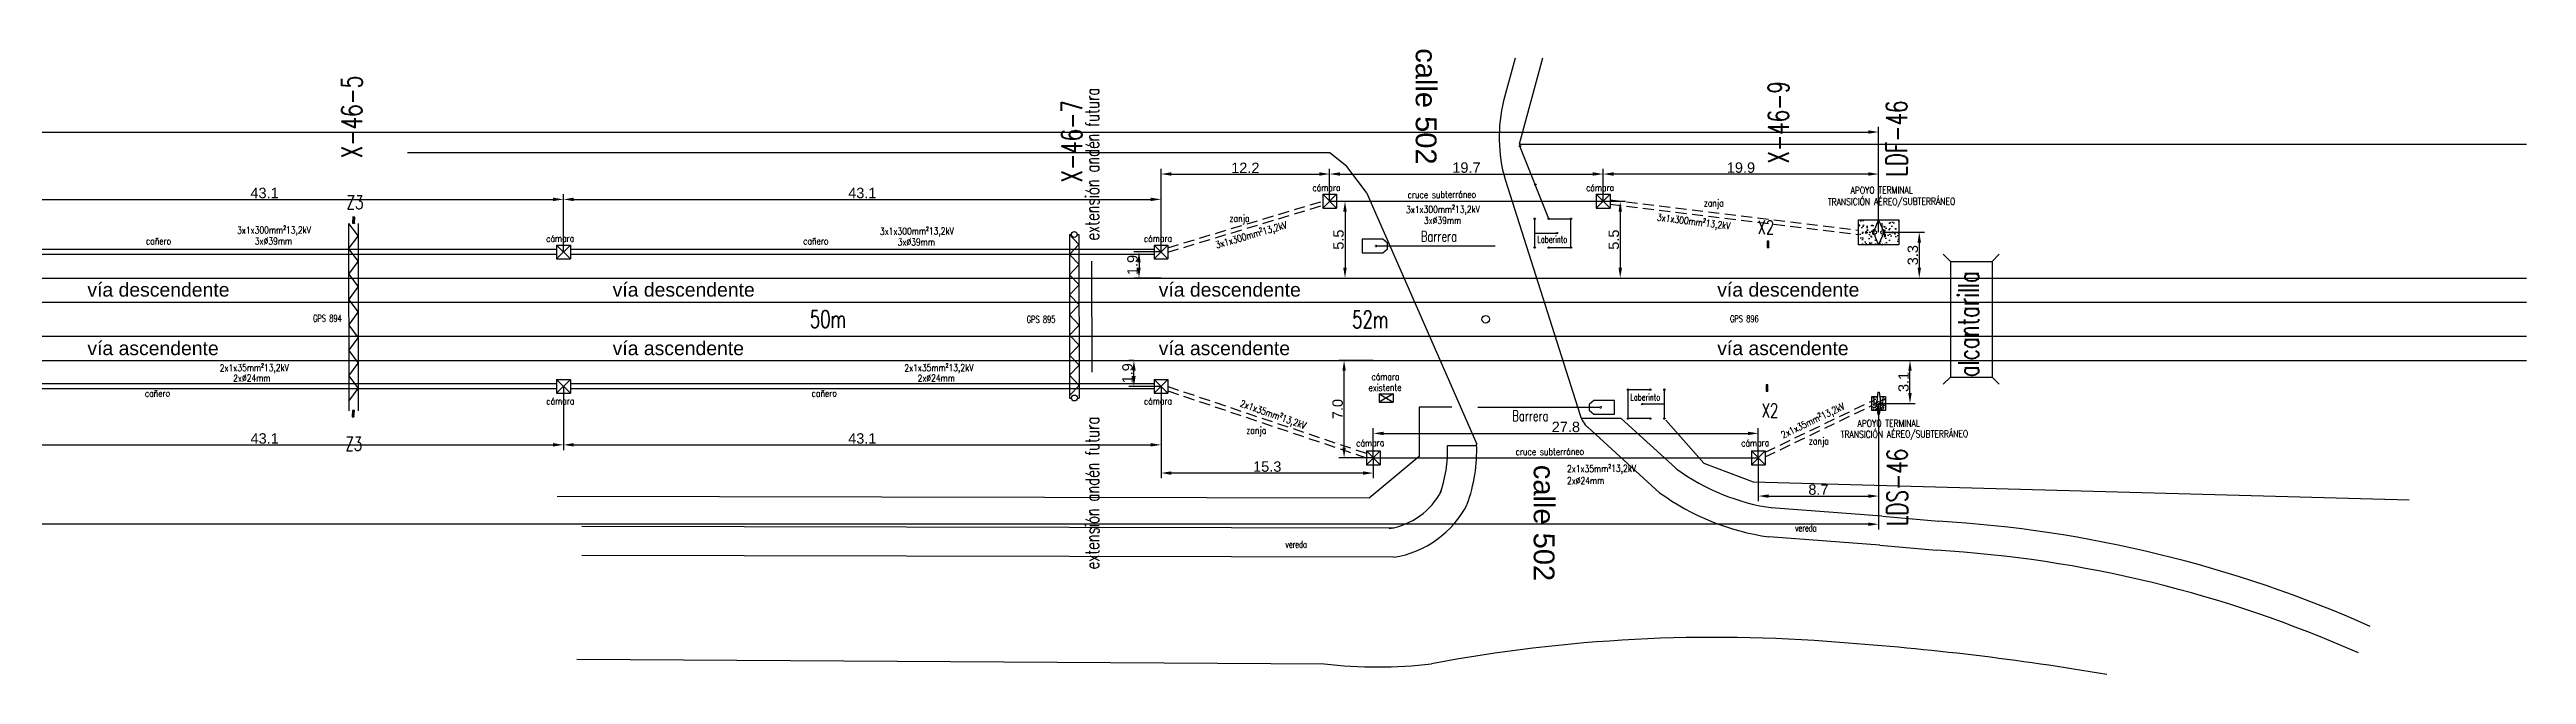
# Model space of a CAD drawing. Header units: millimetres. Extents: x 1844 to 2268, y 1322 to 1520.
# Drawn here: x 2088.9 to 2267.6, y 1322.1 to 1367.2 of the extents above; entities that cross this region are included whole.
import ezdxf

# ---------------------------------------------------------------- set-up
doc = ezdxf.new("R2010")
doc.units = ezdxf.units.MM
doc.linetypes.add('HIDDEN2', pattern=[4.7625, 3.175, -1.5875])
for name, color, linetype in [('LINEA_02', 8, 'Continuous'), ('M0_EQUIPOS', 7, 'Continuous'), ('M_TEXT', 3, 'Continuous'), ('soportes especiales', 3, 'Continuous'), ('Textos catenaria', 7, 'Continuous')]:
    doc.layers.add(name, color=color, linetype=linetype)
doc.styles.add('ARIAL', font='arial.ttf', dxfattribs={"width": 0.8})
doc.styles.add('SANS', font='sanss___.ttf')
doc.styles.add('SIMPLEX', font='simplex.shx', dxfattribs={"width": 0.75})
doc.dimstyles.new('COTA-100', dxfattribs={"dimscale": 1.5, "dimtxt": 0.5, "dimasz": 0.5, "dimexe": 0.25, "dimexo": 0, "dimgap": 0.05, "dimtad": 1, "dimdec": 1, "dimzin": 0, "dimdsep": 46, "dimtxsty": 'SANS', "dimcen": 0.1, "dimclrd": 256, "dimclre": 256, "dimclrt": 256, "dimazin": 0, "dimtm": 1e-09, "dimtfac": 0.714286, "dimtdec": 1, "dimtmove": 2, "dimatfit": 2, "dimfxl": 0, "dimtolj": 1, "dimtzin": 0, "dimarcsym": 0})
pattern_1 = [(50, (-2624.04677, -773.78864), (0.45546167, -0.039847714), [0.047625, -0.523875]), (355, (-2624.04677, -773.78864), (-0.088107065, 0.47764161), [0.0381, -0.4191]), (100.451, (-2624.0088, -773.79196), (0.367356254, 0.43779172), [0.040475, -0.445225]), (46.1842, (-2624.04677, -773.66164), (0.6776976, -0.10510582), [0.0714375, -0.7858125]), (96.6356, (-2623.9903, -773.6704), (0.59351059, 0.61856389), [0.0607125, -0.6678375]), (351.184, (-2624.0468, -773.66164), (0.59351151, 0.6185628), [0.05715, -0.62865]), (21, (-2623.98327, -773.6934), (0.3790372, -0.255663796), [0.047625, -0.523875]), (326, (-2623.98327, -773.6934), (0.15450507, 0.460469915), [0.0381, -0.4191]), (71.4514, (-2623.9517, -773.7147), (0.53354123, 0.204807144), [0.040475, -0.445225]), (37.5, (-2624.04677, -773.78864), (0.007721508, 0.211387597), [0, -0.41402, 0, -0.42545, 0, -0.4206875]), (7.5, (-2624.04677, -773.78864), (0.167049156, 0.250451437), [0, -0.24257, 0, -0.404495, 0, -0.1603375]), (327.5, (-2624.18837, -773.78864), (0.338976488, -0.01432186), [0, -0.15875, 0, -0.4953, 0, -0.657225]), (317.5, (-2624.25187, -773.78864), (0.370322953, 0.063566228), [0, -0.206375, 0, -0.32893, 0, -0.466725])]

# ---------------------------------------------------------------- blocks, each defined once
blk = doc.blocks.new('estructura tipo A con base')
h = blk.add_hatch()
h.set_pattern_fill('AR-CONC', color=8, scale=0.005, style=0)
h.set_pattern_definition([(50, (-2627.5983, -783.80706), (0.91092334, -0.07969543), [0.09525, -1.04775]), (355, (-2627.5983, -783.8071), (-0.17621413, 0.9552832), [0.0762, -0.8382]), (100.451, (-2627.5224, -783.8137), (0.7347125, 0.87558344), [0.08095, -0.89045]), (46.1842, (-2627.5983, -783.5531), (1.3553952, -0.21021164), [0.142875, -1.571625]), (96.6356, (-2627.4854, -783.5706), (1.1870212, 1.2371278), [0.121425, -1.335675]), (351.184, (-2627.5983, -783.553), (1.187023, 1.2371256), [0.1143, -1.2573]), (21, (-2627.4713, -783.61656), (0.7580744, -0.5113276), [0.09525, -1.04775]), (326, (-2627.4713, -783.6166), (0.30901014, 0.92093983), [0.0762, -0.8382]), (71.4514, (-2627.4081, -783.6592), (1.06708245, 0.4096143), [0.08095, -0.89045]), (37.5, (-2627.5983, -783.80706), (0.015443016, 0.422775194), [0, -0.82804, 0, -0.8509, 0, -0.841375]), (7.5, (-2627.5983, -783.80706), (0.33409831, 0.500902874), [0, -0.48514, 0, -0.80899, 0, -0.320675]), (327.5, (-2627.88152, -783.80706), (0.677952976, -0.02864372), [0, -0.3175, 0, -0.9906, 0, -1.31445]), (317.5, (-2628.0085, -783.80706), (0.74064591, 0.12713246), [0, -0.41275, 0, -0.65786, 0, -0.93345])])
h.paths.add_polyline_path([(-1.45, -0.9), (1.45, -0.9), (1.45, 0.9), (-1.45, 0.9)])
h.paths.add_polyline_path([(-0.28, 0.18), (-0.28, 0.25), (-0.05, 0.8), (0.05, 0.8), (0.28, 0.28), (0.28, 0.18, -1), (0.28, -0.18), (0.28, -0.28), (0.05, -0.8), (-0.05, -0.8), (-0.28, -0.28), (-0.28, -0.18, -1)], flags=16)
h.paths.add_polyline_path([(-0.15, 0, -1), (-0.41, 0, -1)], flags=0)
h.paths.add_polyline_path([(0, 0, -1), (0, 0, -1)], flags=0)
h.paths.add_polyline_path([(0.41, 0, -1), (0.15, 0, -1)], flags=0)
blk.add_lwpolyline([(1.45, -0.9), (-1.45, -0.9), (-1.45, 0.9), (1.45, 0.9)], close=True)
at = {"color": 6}
blk.add_lwpolyline([(-0.28, -0.28), (-0.05, -0.8), (0.05, -0.8), (0.28, -0.28), (0.28, -0.18, 1), (0.28, 0.18), (0.28, 0.28), (0.05, 0.8), (-0.05, 0.8), (-0.28, 0.25), (-0.28, 0.18, 1), (-0.28, -0.18)], format="xyb", close=True, dxfattribs=at)
for centre, radius in [((-0.28, 0), 0.13), ((0, 0), 0.0021), ((0.28, 0), 0.13)]:
    blk.add_circle(centre, radius, dxfattribs=at)
blk = doc.blocks.new('estructura terminal o retención para LDS')
h = blk.add_hatch()
h.set_pattern_fill('AR-CONC', color=8, scale=0.0025, style=0)
h.set_pattern_definition(pattern_1)
h.paths.add_polyline_path([(-0.5, -0.5), (-0.09, -0.5), (-0.14, -0.11, -0.352658), (-0.14, 0.11), (-0.09, 0.5), (-0.5, 0.5)])
h = blk.add_hatch()
h.set_pattern_fill('AR-CONC', color=8, scale=0.0025, style=0)
h.set_pattern_definition(pattern_1)
h.paths.add_polyline_path([(0.14, -0.11), (0.09, -0.5), (0.5, -0.5), (0.5, 0.5), (0.09, 0.5), (0.14, 0.11, -0.352658)])
at = {"color": 6}
for p, q in [((-0.05, 0.8), (-0.14, 0.11)), ((-0.05, 0.8), (0.05, 0.8)), ((0.05, 0.8), (0.14, 0.11)), ((-0.14, -0.11), (-0.05, -0.8)), ((-0.05, -0.8), (0.05, -0.8)), ((0.14, -0.11), (0.05, -0.8))]:
    blk.add_line(p, q, dxfattribs=at)
for points in [[(-0.09, -0.5), (-0.5, -0.5), (-0.5, 0.5), (-0.09, 0.5)], [(0.09, 0.5), (0.5, 0.5), (0.5, -0.5), (0.09, -0.5)]]:
    blk.add_lwpolyline(points)
blk.add_circle((0, 0), 0.13, dxfattribs=at)
for start, end in [(141.1488, 218.8512), (321.1488, 38.8512)]:
    blk.add_arc((0, 0), 0.18, start, end, dxfattribs=at)
blk = doc.blocks.new('cámara LDF-LDS')
at = {"color": 6}
for p, q in [((-0.5, 0.5), (0.5, 0.5)), ((-0.5, 0.5), (-0.5, -0.5)), ((-0.5, 0.5), (0.5, -0.5)), ((0.5, 0.5), (-0.5, -0.5)), ((0.5, 0.5), (0.5, -0.5)), ((-0.5, -0.5), (0.5, -0.5))]:
    blk.add_line(p, q, dxfattribs=at)
blk = doc.blocks.new('*D25')
at = {"lineweight": -2, "transparency": 16777216}
for p, q in [((2082.89, 1352.6), (2082.89, 1356.77)), ((2083.64, 1356.39), (2125.25, 1356.39)), ((2126, 1352.6), (2126, 1356.77))]:
    blk.add_line(p, q, dxfattribs=at)
at = {"transparency": 16777216}
for points in [[(2083.64, 1356.52), (2083.64, 1356.27), (2082.89, 1356.39)], [(2125.25, 1356.52), (2125.25, 1356.27), (2126, 1356.39)]]:
    blk.add_solid(points, dxfattribs=at)
at = {"layer": 'Defpoints', "color": 0, "transparency": 16777216}
for p in [(2126, 1356.39), (2082.89, 1352.6), (2126, 1352.6)]:
    blk.add_point(p, dxfattribs=at)
at = {"transparency": 16777216, "insert": (2104.44, 1356.85), "char_height": 0.75, "attachment_point": 5, "style": 'SANS'}
blk.add_mtext('\\A1;43.1', dxfattribs=at)
blk = doc.blocks.new('*D26')
at = {"lineweight": -2, "transparency": 16777216}
for p, q in [((2126, 1352.6), (2126, 1356.77)), ((2126.75, 1356.39), (2168.36, 1356.39)), ((2169.11, 1352.6), (2169.11, 1356.77))]:
    blk.add_line(p, q, dxfattribs=at)
at = {"transparency": 16777216}
for points in [[(2126.75, 1356.52), (2126.75, 1356.27), (2126, 1356.39)], [(2168.36, 1356.52), (2168.36, 1356.27), (2169.11, 1356.39)]]:
    blk.add_solid(points, dxfattribs=at)
at = {"layer": 'Defpoints', "color": 0, "transparency": 16777216}
for p in [(2169.11, 1356.39), (2126, 1352.6), (2169.11, 1352.6)]:
    blk.add_point(p, dxfattribs=at)
at = {"transparency": 16777216, "insert": (2147.56, 1356.85), "char_height": 0.75, "attachment_point": 5, "style": 'SANS'}
blk.add_mtext('\\A1;43.1', dxfattribs=at)
blk = doc.blocks.new('*D27')
at = {"lineweight": -2, "transparency": 16777216}
for p, q in [((2169.11, 1352.6), (2169.11, 1358.6)), ((2169.86, 1358.22), (2180.52, 1358.22)), ((2181.27, 1356.26), (2181.27, 1358.6))]:
    blk.add_line(p, q, dxfattribs=at)
at = {"transparency": 16777216}
for points in [[(2169.86, 1358.35), (2169.86, 1358.1), (2169.11, 1358.22)], [(2180.52, 1358.35), (2180.52, 1358.1), (2181.27, 1358.22)]]:
    blk.add_solid(points, dxfattribs=at)
at = {"layer": 'Defpoints', "color": 0, "transparency": 16777216}
for p in [(2181.27, 1358.22), (2181.27, 1356.26), (2169.11, 1352.6)]:
    blk.add_point(p, dxfattribs=at)
at = {"transparency": 16777216, "insert": (2175.19, 1358.67), "char_height": 0.75, "attachment_point": 5, "style": 'SANS'}
blk.add_mtext('\\A1;12.2', dxfattribs=at)
blk = doc.blocks.new('*D28')
at = {"lineweight": -2, "transparency": 16777216}
for p, q in [((2181.27, 1356.26), (2181.27, 1358.6)), ((2182.02, 1358.22), (2200.25, 1358.22)), ((2201, 1356.26), (2201, 1358.6))]:
    blk.add_line(p, q, dxfattribs=at)
at = {"transparency": 16777216}
for points in [[(2182.02, 1358.35), (2182.02, 1358.1), (2181.27, 1358.22)], [(2200.25, 1358.35), (2200.25, 1358.1), (2201, 1358.22)]]:
    blk.add_solid(points, dxfattribs=at)
at = {"layer": 'Defpoints', "color": 0, "transparency": 16777216}
for p in [(2201, 1358.22), (2181.27, 1356.26), (2201, 1356.26)]:
    blk.add_point(p, dxfattribs=at)
at = {"transparency": 16777216, "insert": (2191.14, 1358.68), "char_height": 0.75, "attachment_point": 5, "style": 'SANS'}
blk.add_mtext('\\A1;19.7', dxfattribs=at)
blk = doc.blocks.new('*D29')
at = {"lineweight": -2, "transparency": 16777216}
for p, q in [((2201, 1356.26), (2201, 1358.6)), ((2220.12, 1358.22), (2201.75, 1358.22)), ((2220.87, 1354.02), (2220.87, 1358.6))]:
    blk.add_line(p, q, dxfattribs=at)
at = {"transparency": 16777216}
for points in [[(2201.75, 1358.35), (2201.75, 1358.1), (2201, 1358.22)], [(2220.12, 1358.35), (2220.12, 1358.1), (2220.87, 1358.22)]]:
    blk.add_solid(points, dxfattribs=at)
at = {"layer": 'Defpoints', "color": 0, "transparency": 16777216}
for p in [(2201, 1358.22), (2201, 1356.26), (2220.87, 1354.02)]:
    blk.add_point(p, dxfattribs=at)
at = {"transparency": 16777216, "insert": (2210.94, 1358.68), "char_height": 0.75, "attachment_point": 5, "style": 'SANS'}
blk.add_mtext('\\A1;19.9', dxfattribs=at)
blk = doc.blocks.new('*D30')
at = {"lineweight": -2, "transparency": 16777216}
for p, q in [((2181.27, 1356.26), (2182.75, 1356.26)), ((2182.38, 1355.51), (2182.38, 1351.47)), ((2181.27, 1350.72), (2182.75, 1350.72))]:
    blk.add_line(p, q, dxfattribs=at)
at = {"transparency": 16777216}
for points in [[(2182.25, 1355.51), (2182.5, 1355.51), (2182.38, 1356.26)], [(2182.25, 1351.47), (2182.5, 1351.47), (2182.38, 1350.72)]]:
    blk.add_solid(points, dxfattribs=at)
at = {"layer": 'Defpoints', "color": 0, "transparency": 16777216}
for p in [(2181.27, 1356.26), (2181.27, 1350.72), (2182.38, 1350.72)]:
    blk.add_point(p, dxfattribs=at)
at = {"transparency": 16777216, "insert": (2181.91, 1353.49), "char_height": 0.75, "attachment_point": 5, "rotation": 90, "style": 'SANS'}
blk.add_mtext('\\A1;5.5', dxfattribs=at)
blk = doc.blocks.new('*D31')
at = {"lineweight": -2, "transparency": 16777216}
for p, q in [((2169.11, 1352.6), (2167.14, 1352.6)), ((2167.52, 1351.85), (2167.52, 1351.47)), ((2169.11, 1350.72), (2167.14, 1350.72))]:
    blk.add_line(p, q, dxfattribs=at)
at = {"transparency": 16777216}
for points in [[(2167.39, 1351.85), (2167.64, 1351.85), (2167.52, 1352.6)], [(2167.39, 1351.47), (2167.64, 1351.47), (2167.52, 1350.72)]]:
    blk.add_solid(points, dxfattribs=at)
at = {"layer": 'Defpoints', "color": 0, "transparency": 16777216}
for p in [(2169.11, 1352.6), (2167.52, 1350.72), (2169.11, 1350.72)]:
    blk.add_point(p, dxfattribs=at)
at = {"transparency": 16777216, "insert": (2167.05, 1351.66), "char_height": 0.75, "attachment_point": 5, "rotation": 90, "style": 'SANS'}
blk.add_mtext('\\A1;1.9', dxfattribs=at)
blk = doc.blocks.new('*D32')
at = {"lineweight": -2, "transparency": 16777216}
for p, q in [((2201, 1356.26), (2202.61, 1356.26)), ((2202.23, 1355.51), (2202.23, 1351.47)), ((2201, 1350.72), (2202.61, 1350.72))]:
    blk.add_line(p, q, dxfattribs=at)
at = {"transparency": 16777216}
for points in [[(2202.11, 1355.51), (2202.36, 1355.51), (2202.23, 1356.26)], [(2202.11, 1351.47), (2202.36, 1351.47), (2202.23, 1350.72)]]:
    blk.add_solid(points, dxfattribs=at)
at = {"layer": 'Defpoints', "color": 0, "transparency": 16777216}
for p in [(2201, 1356.26), (2201, 1350.72), (2202.23, 1350.72)]:
    blk.add_point(p, dxfattribs=at)
at = {"transparency": 16777216, "insert": (2201.77, 1353.49), "char_height": 0.75, "attachment_point": 5, "rotation": 90, "style": 'SANS'}
blk.add_mtext('\\A1;5.5', dxfattribs=at)
blk = doc.blocks.new('*D37')
at = {"lineweight": -2, "transparency": 16777216}
for p, q in [((1884.07, 1354.02), (1884.07, 1361.63)), ((2220.87, 1354.02), (2220.87, 1361.63)), ((1884.82, 1361.25), (2220.12, 1361.25))]:
    blk.add_line(p, q, dxfattribs=at)
at = {"transparency": 16777216}
for points in [[(1884.82, 1361.38), (1884.82, 1361.13), (1884.07, 1361.25)], [(2220.12, 1361.38), (2220.12, 1361.13), (2220.87, 1361.25)]]:
    blk.add_solid(points, dxfattribs=at)
at = {"layer": 'Defpoints', "color": 0, "transparency": 16777216}
for p in [(2220.87, 1361.25), (1884.07, 1354.02), (2220.87, 1354.02)]:
    blk.add_point(p, dxfattribs=at)
at = {"transparency": 16777216, "insert": (2052.47, 1361.72), "char_height": 0.75, "attachment_point": 5, "style": 'SANS'}
blk.add_mtext('\\A1;336.8', dxfattribs=at)
blk = doc.blocks.new('*D44')
at = {"lineweight": -2, "transparency": 16777216}
for p, q in [((2082.9, 1342.91), (2082.9, 1338.32)), ((2126, 1342.91), (2126, 1338.32)), ((2083.65, 1338.69), (2125.25, 1338.69))]:
    blk.add_line(p, q, dxfattribs=at)
at = {"transparency": 16777216}
for points in [[(2083.65, 1338.82), (2083.65, 1338.57), (2082.9, 1338.69)], [(2125.25, 1338.82), (2125.25, 1338.57), (2126, 1338.69)]]:
    blk.add_solid(points, dxfattribs=at)
at = {"layer": 'Defpoints', "color": 0, "transparency": 16777216}
for p in [(2082.9, 1342.91), (2126, 1342.91), (2126, 1338.69)]:
    blk.add_point(p, dxfattribs=at)
at = {"transparency": 16777216, "insert": (2104.45, 1339.15), "char_height": 0.75, "attachment_point": 5, "style": 'SANS'}
blk.add_mtext('\\A1;43.1', dxfattribs=at)
blk = doc.blocks.new('*D45')
at = {"lineweight": -2, "transparency": 16777216}
for p, q in [((2126, 1342.91), (2126, 1338.32)), ((2169.11, 1342.91), (2169.11, 1338.32)), ((2126.75, 1338.69), (2168.36, 1338.69))]:
    blk.add_line(p, q, dxfattribs=at)
at = {"transparency": 16777216}
for points in [[(2126.75, 1338.82), (2126.75, 1338.57), (2126, 1338.69)], [(2168.36, 1338.82), (2168.36, 1338.57), (2169.11, 1338.69)]]:
    blk.add_solid(points, dxfattribs=at)
at = {"layer": 'Defpoints', "color": 0, "transparency": 16777216}
for p in [(2126, 1342.91), (2169.11, 1342.91), (2169.11, 1338.69)]:
    blk.add_point(p, dxfattribs=at)
at = {"transparency": 16777216, "insert": (2147.56, 1339.15), "char_height": 0.75, "attachment_point": 5, "style": 'SANS'}
blk.add_mtext('\\A1;43.1', dxfattribs=at)
blk = doc.blocks.new('*D46')
at = {"lineweight": -2, "transparency": 16777216}
for p, q in [((2169.11, 1342.91), (2169.11, 1336.28)), ((2183.67, 1336.66), (2169.86, 1336.66)), ((2184.42, 1337.75), (2184.42, 1336.28))]:
    blk.add_line(p, q, dxfattribs=at)
at = {"transparency": 16777216}
for points in [[(2169.86, 1336.78), (2169.86, 1336.53), (2169.11, 1336.66)], [(2183.67, 1336.78), (2183.67, 1336.53), (2184.42, 1336.66)]]:
    blk.add_solid(points, dxfattribs=at)
at = {"layer": 'Defpoints', "color": 0, "transparency": 16777216}
for p in [(2169.11, 1342.91), (2169.11, 1336.66), (2184.42, 1337.75)]:
    blk.add_point(p, dxfattribs=at)
at = {"transparency": 16777216, "insert": (2176.77, 1337.12), "char_height": 0.75, "attachment_point": 5, "style": 'SANS'}
blk.add_mtext('\\A1;15.3', dxfattribs=at)
blk = doc.blocks.new('*D47')
at = {"lineweight": -2, "transparency": 16777216}
for p, q in [((2184.42, 1337.75), (2184.42, 1339.89)), ((2185.17, 1339.52), (2211.44, 1339.52)), ((2212.19, 1337.75), (2212.19, 1339.89))]:
    blk.add_line(p, q, dxfattribs=at)
at = {"transparency": 16777216}
for points in [[(2185.17, 1339.64), (2185.17, 1339.39), (2184.42, 1339.52)], [(2211.44, 1339.64), (2211.44, 1339.39), (2212.19, 1339.52)]]:
    blk.add_solid(points, dxfattribs=at)
at = {"layer": 'Defpoints', "color": 0, "transparency": 16777216}
for p in [(2212.19, 1339.52), (2184.42, 1337.75), (2212.19, 1337.75)]:
    blk.add_point(p, dxfattribs=at)
at = {"transparency": 16777216, "insert": (2198.31, 1339.98), "char_height": 0.75, "attachment_point": 5, "style": 'SANS'}
blk.add_mtext('\\A1;27.8', dxfattribs=at)
blk = doc.blocks.new('*D48')
at = {"lineweight": -2, "transparency": 16777216}
for p, q in [((2220.87, 1341.68), (2220.87, 1334.62)), ((2212.19, 1337.75), (2212.19, 1334.62)), ((2212.94, 1335), (2220.12, 1335))]:
    blk.add_line(p, q, dxfattribs=at)
at = {"transparency": 16777216}
for points in [[(2212.94, 1335.12), (2212.94, 1334.87), (2212.19, 1335)], [(2220.12, 1335.12), (2220.12, 1334.87), (2220.87, 1335)]]:
    blk.add_solid(points, dxfattribs=at)
at = {"layer": 'Defpoints', "color": 0, "transparency": 16777216}
for p in [(2220.87, 1341.68), (2212.19, 1337.75), (2220.87, 1335)]:
    blk.add_point(p, dxfattribs=at)
at = {"transparency": 16777216, "insert": (2216.53, 1335.46), "char_height": 0.75, "attachment_point": 5, "style": 'SANS'}
blk.add_mtext('\\A1;8.7', dxfattribs=at)
blk = doc.blocks.new('*D49')
at = {"lineweight": -2, "transparency": 16777216}
for p, q in [((1884.06, 1341.68), (1884.06, 1332.59)), ((2220.87, 1341.68), (2220.87, 1332.59)), ((2220.12, 1332.97), (1884.81, 1332.97))]:
    blk.add_line(p, q, dxfattribs=at)
at = {"transparency": 16777216}
for points in [[(1884.81, 1333.09), (1884.81, 1332.84), (1884.06, 1332.97)], [(2220.12, 1333.09), (2220.12, 1332.84), (2220.87, 1332.97)]]:
    blk.add_solid(points, dxfattribs=at)
at = {"layer": 'Defpoints', "color": 0, "transparency": 16777216}
for p in [(1884.06, 1341.68), (2220.87, 1341.68), (1884.06, 1332.97)]:
    blk.add_point(p, dxfattribs=at)
at = {"transparency": 16777216, "insert": (2066.07, 1333.61), "char_height": 0.75, "attachment_point": 5, "style": 'SANS'}
blk.add_mtext('\\A1;336.8', dxfattribs=at)
blk = doc.blocks.new('*D52')
at = {"lineweight": -2, "transparency": 16777216}
for p, q in [((2167.15, 1344.78), (2166.78, 1344.78)), ((2167.15, 1343.66), (2167.15, 1344.03)), ((2169.11, 1342.91), (2166.78, 1342.91))]:
    blk.add_line(p, q, dxfattribs=at)
at = {"transparency": 16777216}
for points in [[(2167.03, 1344.03), (2167.28, 1344.03), (2167.15, 1344.78)], [(2167.03, 1343.66), (2167.28, 1343.66), (2167.15, 1342.91)]]:
    blk.add_solid(points, dxfattribs=at)
at = {"layer": 'Defpoints', "color": 0, "transparency": 16777216}
for p in [(2167.15, 1344.78), (2167.15, 1344.78), (2169.11, 1342.91)]:
    blk.add_point(p, dxfattribs=at)
at = {"transparency": 16777216, "insert": (2166.69, 1343.85), "char_height": 0.75, "attachment_point": 5, "rotation": 90, "style": 'SANS'}
blk.add_mtext('\\A1;1.9', dxfattribs=at)
blk = doc.blocks.new('*D53')
at = {"lineweight": -2, "transparency": 16777216}
for p, q in [((2184.42, 1344.78), (2181.94, 1344.78)), ((2182.31, 1338.5), (2182.31, 1344.03)), ((2184.42, 1337.75), (2181.94, 1337.75))]:
    blk.add_line(p, q, dxfattribs=at)
at = {"transparency": 16777216}
for points in [[(2182.19, 1344.03), (2182.44, 1344.03), (2182.31, 1344.78)], [(2182.19, 1338.5), (2182.44, 1338.5), (2182.31, 1337.75)]]:
    blk.add_solid(points, dxfattribs=at)
at = {"layer": 'Defpoints', "color": 0, "transparency": 16777216}
for p in [(2182.31, 1344.78), (2184.42, 1344.78), (2184.42, 1337.75)]:
    blk.add_point(p, dxfattribs=at)
at = {"transparency": 16777216, "insert": (2181.85, 1341.27), "char_height": 0.75, "attachment_point": 5, "rotation": 90, "style": 'SANS'}
blk.add_mtext('\\A1;7.0', dxfattribs=at)
blk = doc.blocks.new('*D59')
at = {"lineweight": -2, "transparency": 16777216}
for p, q in [((2221.15, 1354.02), (2224.18, 1354.02)), ((2223.8, 1353.27), (2223.8, 1351.47)), ((2221.15, 1350.72), (2224.18, 1350.72))]:
    blk.add_line(p, q, dxfattribs=at)
at = {"transparency": 16777216}
for points in [[(2223.68, 1353.27), (2223.93, 1353.27), (2223.8, 1354.02)], [(2223.68, 1351.47), (2223.93, 1351.47), (2223.8, 1350.72)]]:
    blk.add_solid(points, dxfattribs=at)
at = {"layer": 'Defpoints', "color": 0, "transparency": 16777216}
for p in [(2221.15, 1354.02), (2221.15, 1350.72), (2223.8, 1350.72)]:
    blk.add_point(p, dxfattribs=at)
at = {"transparency": 16777216, "insert": (2223.34, 1352.37), "char_height": 0.75, "attachment_point": 5, "rotation": 90, "style": 'SANS'}
blk.add_mtext('\\A1;3.3', dxfattribs=at)
blk = doc.blocks.new('*D60')
at = {"lineweight": -2, "transparency": 16777216}
for p, q in [((2220.87, 1344.78), (2223.51, 1344.78)), ((2223.13, 1342.43), (2223.13, 1344.03)), ((2220.87, 1341.68), (2223.51, 1341.68))]:
    blk.add_line(p, q, dxfattribs=at)
at = {"transparency": 16777216}
for points in [[(2223.01, 1344.03), (2223.26, 1344.03), (2223.13, 1344.78)], [(2223.01, 1342.43), (2223.26, 1342.43), (2223.13, 1341.68)]]:
    blk.add_solid(points, dxfattribs=at)
at = {"layer": 'Defpoints', "color": 0, "transparency": 16777216}
for p in [(2220.87, 1344.78), (2223.13, 1344.78), (2220.87, 1341.68)]:
    blk.add_point(p, dxfattribs=at)
at = {"transparency": 16777216, "insert": (2222.67, 1343.23), "char_height": 0.75, "attachment_point": 5, "rotation": 90, "style": 'SANS'}
blk.add_mtext('\\A1;3.1', dxfattribs=at)

msp = doc.modelspace()

# ---------------------------------------------------------------- hatches: boundary and pattern name
for points in [[(2110.78, 1354.67), (2110.92, 1354.66), (2110.96, 1355.11), (2110.82, 1355.13)], [(2212.82, 1352.92), (2212.96, 1352.92), (2212.96, 1353.38), (2212.82, 1353.38)], [(2212.75, 1342.57), (2212.89, 1342.57), (2212.89, 1343.03), (2212.75, 1343.03)], [(2110.75, 1340.71), (2110.89, 1340.7), (2110.93, 1341.16), (2110.79, 1341.17)]]:
    msp.add_hatch(color=256).paths.add_polyline_path(points)

# ---------------------------------------------------------------- linework, layer by layer
at = {"ltscale": 10}
for p, q in [((2194.65, 1366.57), (2193.82, 1363.5)), ((2196.63, 1366.57), (2194.95, 1360.38)), ((2181.28, 1359.74), (2114.76, 1359.74)), ((2182.5, 1358.77), (2181.28, 1359.74)), ((2194.95, 1360.38), (2267.6, 1360.38)), ((2197.08, 1355), (2195, 1360.24)), ((2183.93, 1356.88), (2182.5, 1358.77)), ((2183.93, 1356.88), (2191.88, 1338.74)), ((2193.92, 1357.83), (2199.33, 1340.83)), ((2190.08, 1341.41), (2187.73, 1341.41)), ((2187.73, 1341.41), (2187.73, 1337.86)), ((2202.31, 1340.59), (2199.43, 1340.59)), ((2202.31, 1340.59), (2206.48, 1336.79)), ((2205.52, 1340.46), (2208.27, 1337.38)), ((2189.78, 1338.65), (2191.88, 1338.65)), ((2199.89, 1339.96), (2205.07, 1335.24)), ((2187.73, 1337.86), (2184.12, 1334.85)), ((2208.27, 1337.38), (2211.83, 1336.02)), ((2184.12, 1334.85), (2125.55, 1334.97)), ((2211.83, 1336.02), (2259.14, 1334.72)), ((2221.11, 1333.54), (2213.11, 1334.14)), ((2221.14, 1333.54), (2225.22, 1333.19)), ((2185.91, 1332.69), (2127.33, 1332.8)), ((2220.96, 1331.45), (2212.96, 1332.05)), ((2220.96, 1331.45), (2225.04, 1331.1)), ((2185.9, 1330.59), (2127.33, 1330.7)), ((2126.97, 1323.23), (2180.87, 1322.89))]:
    msp.add_line(p, q, dxfattribs=at)
at = {"color": 5, "linetype": 'HIDDEN2', "ltscale": 0.25}
for p, q in [((2169.61, 1352.91), (2180.77, 1356.27)), ((2201.5, 1356.35), (2219.42, 1354.18)), ((2169.61, 1352.59), (2180.77, 1355.96)), ((2201.5, 1356.05), (2219.42, 1353.87)), ((2169.61, 1342.9), (2183.92, 1338.08)), ((2169.61, 1342.58), (2183.92, 1337.76)), ((2212.69, 1338.16), (2220.37, 1341.85)), ((2212.69, 1337.82), (2220.37, 1341.52))]:
    msp.add_line(p, q, dxfattribs=at)
at = {"color": 3}
for p, q in [((2181.27, 1356.26), (2201, 1356.26)), ((2184.42, 1337.75), (2212.19, 1337.75))]:
    msp.add_line(p, q, dxfattribs=at)
for p, q in [((2110.5, 1354.66), (2110.51, 1341.15)), ((2110.5, 1354.66), (2111.19, 1353.74)), ((2110.82, 1355.13), (2110.78, 1354.67)), ((2110.78, 1354.67), (2110.92, 1354.66)), ((2110.96, 1355.11), (2110.82, 1355.13)), ((2110.82, 1355.13), (2110.92, 1354.66)), ((2110.82, 1355.13), (2110.92, 1354.66)), ((2110.92, 1354.66), (2110.96, 1355.11)), ((2111.19, 1354.66), (2111.2, 1341.15)), ((2196.06, 1352.92), (2196.06, 1355)), ((2197.08, 1355), (2198.68, 1355)), ((2198.68, 1352.92), (2198.68, 1355)), ((2110.5, 1352.83), (2111.19, 1353.74)), ((2110.5, 1352.83), (2111.2, 1351.91)), ((2196.06, 1353.96), (2197.66, 1353.96)), ((2197.08, 1352.92), (2198.68, 1352.92)), ((2212.82, 1353.38), (2212.82, 1352.92)), ((2212.96, 1353.38), (2212.82, 1353.38)), ((2212.82, 1353.38), (2212.96, 1352.92)), ((2212.82, 1353.38), (2212.96, 1352.92)), ((2212.82, 1352.92), (2212.96, 1352.92)), ((2212.96, 1352.92), (2212.96, 1353.38)), ((2110.51, 1350.99), (2111.2, 1351.91)), ((2110.51, 1350.99), (2111.2, 1350.08)), ((2226.05, 1351.92), (2225.53, 1352.44)), ((2226.05, 1351.92), (2226.05, 1343.58)), ((2226.05, 1351.92), (2229.05, 1351.92)), ((2229.05, 1351.92), (2229.57, 1352.44)), ((2229.05, 1351.92), (2229.05, 1343.58)), ((2110.51, 1349.16), (2111.2, 1350.08)), ((2110.51, 1349.16), (2111.2, 1348.25)), ((2110.51, 1347.33), (2111.2, 1348.25)), ((2110.51, 1347.33), (2111.2, 1346.41)), ((2110.51, 1345.5), (2111.2, 1346.41)), ((2110.51, 1345.5), (2111.2, 1344.58)), ((2110.51, 1343.66), (2111.2, 1344.58)), ((2110.51, 1343.66), (2111.2, 1342.75)), ((2110.51, 1341.83), (2111.2, 1342.75)), ((2184.85, 1342.38), (2185.85, 1342.38)), ((2184.85, 1342.38), (2184.85, 1341.78)), ((2184.85, 1342.38), (2185.85, 1341.78)), ((2185.85, 1342.38), (2184.85, 1341.78)), ((2185.85, 1342.38), (2185.85, 1341.78)), ((2204.4, 1342.67), (2202.8, 1342.67)), ((2202.8, 1340.59), (2202.8, 1342.67)), ((2205.42, 1340.59), (2205.42, 1342.67)), ((2212.75, 1343.03), (2212.75, 1342.57)), ((2212.89, 1343.03), (2212.75, 1343.03)), ((2212.75, 1343.03), (2212.89, 1342.57)), ((2212.75, 1343.03), (2212.89, 1342.57)), ((2212.75, 1342.57), (2212.89, 1342.57)), ((2212.89, 1342.57), (2212.89, 1343.03)), ((2226.05, 1343.58), (2225.53, 1343.07)), ((2226.05, 1343.58), (2229.05, 1343.58)), ((2229.05, 1343.58), (2229.57, 1343.07)), ((2110.79, 1341.17), (2110.75, 1340.71)), ((2110.75, 1340.71), (2110.89, 1340.7)), ((2110.93, 1341.16), (2110.79, 1341.17)), ((2110.79, 1341.17), (2110.89, 1340.7)), ((2110.79, 1341.17), (2110.89, 1340.7)), ((2110.89, 1340.7), (2110.93, 1341.16)), ((2184.85, 1341.78), (2185.85, 1341.78)), ((2204.4, 1340.59), (2202.8, 1340.59)), ((2205.42, 1341.63), (2203.82, 1341.63))]:
    msp.add_line(p, q)
at = {"color": 4}
for p, q in [((2162.5, 1353.86), (2162.51, 1342.07)), ((2162.5, 1353.86), (2163.19, 1353.14)), ((2162.5, 1353.86), (2162.64, 1353.86)), ((2162.5, 1352.41), (2163.19, 1353.14)), ((2163.06, 1353.86), (2163.19, 1353.86)), ((2163.19, 1353.86), (2163.2, 1342.07)), ((2162.5, 1352.41), (2163.2, 1351.69)), ((2162.51, 1350.96), (2163.2, 1351.69)), ((2162.51, 1350.96), (2163.2, 1350.24)), ((2162.51, 1349.51), (2163.2, 1350.24)), ((2162.51, 1349.51), (2163.2, 1348.78)), ((2162.51, 1348.06), (2163.2, 1348.78)), ((2162.51, 1348.06), (2163.2, 1347.33)), ((2162.51, 1346.61), (2163.2, 1347.33)), ((2162.51, 1346.61), (2163.2, 1345.88)), ((2162.51, 1345.16), (2163.2, 1345.88)), ((2162.51, 1345.16), (2163.2, 1344.43)), ((2162.51, 1343.71), (2163.2, 1344.43)), ((2162.51, 1343.71), (2163.2, 1342.98)), ((2162.51, 1342.25), (2163.2, 1342.98)), ((2162.51, 1342.07), (2162.65, 1342.07)), ((2163.07, 1342.07), (2163.2, 1342.07))]:
    msp.add_line(p, q, dxfattribs=at)
at = {"color": 8}
for p, q in [((1843.64, 1350.72), (2267.6, 1350.72)), ((1843.64, 1348.98), (2267.6, 1348.98)), ((1843.64, 1346.52), (2267.6, 1346.52)), ((1843.64, 1344.78), (2267.6, 1344.78))]:
    msp.add_line(p, q, dxfattribs=at)
for points in [[(2183.61, 1352.53), (2185.11, 1352.53), (2185.45, 1352.82), (2185.45, 1353.24), (2185.11, 1353.53), (2183.61, 1353.53)], [(2201.83, 1341.9), (2200.32, 1341.9), (2199.99, 1341.61), (2199.99, 1341.19), (2200.32, 1340.9), (2201.83, 1340.9)]]:
    msp.add_lwpolyline(points, close=True)
for centre in [(2195, 1360.24), (2195, 1360.24), (2196.11, 1357.46), (2196.11, 1357.46), (2196.06, 1355), (2196.06, 1355), (2197.08, 1355), (2198.68, 1355), (2198.68, 1355), (2196.06, 1352.92), (2197.08, 1352.92), (2197.08, 1352.92), (2197.66, 1353.96), (2198.68, 1352.92), (2202.8, 1342.67), (2202.8, 1342.67), (2204.4, 1342.67), (2205.42, 1342.67), (2205.42, 1342.67), (2202.8, 1340.59), (2203.82, 1341.63), (2204.4, 1340.59), (2204.4, 1340.59), (2205.42, 1340.59)]:
    msp.add_circle(centre, 0.05)
at = {"color": 4}
for centre in [(2162.85, 1353.86), (2162.86, 1342.07)]:
    msp.add_circle(centre, 0.21, dxfattribs=at)
at = {"ltscale": 10}
msp.add_circle((2192.53, 1347.75), 0.272, dxfattribs=at)
for centre, radius, start, end in [((2204.59, 1360.86), 11.09, 166.2521, 195.8499), ((2201.24, 1341.43), 2, 197.6613, 227.6387), ((2180.64, 1338.28), 9.14, 339.8392, 2.3378), ((2180.64, 1338.28), 11.24, 339.8392, 2.3378), ((2215.38, 1349.42), 15.43, 233.9748, 262.0456), ((2184.75, 1337.76), 5.17, 279.1246, 332.4711), ((2215.38, 1349.42), 17.53, 233.9748, 262.0456), ((2184.75, 1337.76), 7.27, 279.1246, 332.4711), ((2219.81, 1243.43), 89.92, 66.0379, 86.5811), ((2219.81, 1243.43), 87.82, 66.0379, 86.5811), ((2209.1, 1214.05), 110.76, 85.3544, 100.6545), ((2203.75, 1123.7), 201.25, 80.3936, 85.9202), ((2184.72, 1357.86), 35.18, 263.7188, 276.366)]:
    msp.add_arc(centre, radius, start, end, dxfattribs=at)
at = {"layer": 'LINEA_02', "color": 11}
for p, q in [((2125.5, 1352.77), (2083.39, 1352.77)), ((2168.61, 1352.77), (2126.5, 1352.77)), ((2125.5, 1352.42), (2083.39, 1352.42)), ((2168.61, 1352.42), (2126.5, 1352.42)), ((2125.5, 1343.08), (2083.4, 1343.08)), ((2125.5, 1342.73), (2083.4, 1342.73)), ((2168.61, 1343.08), (2126.5, 1343.08)), ((2168.61, 1342.73), (2126.5, 1342.73))]:
    msp.add_line(p, q, dxfattribs=at)
at = {"layer": 'M0_EQUIPOS', "color": 4}
for p, q in [((2193.22, 1353.03), (2184.62, 1353.03)), ((2191.97, 1341.4), (2200.82, 1341.4))]:
    msp.add_line(p, q, dxfattribs=at)
at = {"layer": 'M0_EQUIPOS', "color": 4, "const_width": 0.05}
for points in [[(2184.54, 1353.03, 1), (2184.69, 1353.03, 1)], [(2200.9, 1341.4, 1), (2200.75, 1341.4, 1)]]:
    msp.add_lwpolyline(points, format="xyb", close=True, dxfattribs=at)
at = {"layer": 'soportes especiales', "color": 1}
msp.add_line((2164.13, 1343.94), (2164.12, 1351.95), dxfattribs=at)

# ---------------------------------------------------------------- block references
for name, p in [('cámara LDF-LDS', (2181.27, 1356.26)), ('cámara LDF-LDS', (2201, 1356.26)), ('estructura tipo A con base', (2220.87, 1354.02)), ('cámara LDF-LDS', (2126, 1352.6)), ('cámara LDF-LDS', (2169.11, 1352.6)), ('cámara LDF-LDS', (2126, 1342.91)), ('cámara LDF-LDS', (2169.11, 1342.91)), ('estructura terminal o retención para LDS', (2220.87, 1341.68)), ('cámara LDF-LDS', (2184.42, 1337.75)), ('cámara LDF-LDS', (2212.19, 1337.75))]:
    msp.add_blockref(name, p)

# ---------------------------------------------------------------- texts
at = {"layer": 'M_TEXT', "color": 7, "style": 'ARIAL'}
for p in [(2187.48, 1367.29), (2195.99, 1337.25)]:
    msp.add_text('calle 502', height=1.5, rotation=270, dxfattribs=at).set_placement(p)
at = {"layer": 'M_TEXT', "color": 7, "style": 'SIMPLEX', "width": 0.7}
for s, height, p in [('Barrera', 0.75, (2187.85, 1353.35)), ('Laberinto', 0.5, (2196.25, 1353.27)), ('Laberinto', 0.5, (2202.96, 1341.88)), ('Barrera', 0.75, (2194.45, 1340.41)), ('vereda', 0.5, (2214.85, 1332.44)), ('vereda', 0.5, (2178.09, 1331.26))]:
    msp.add_text(s, height=height, dxfattribs=at).set_placement(p)
at = {"layer": 'M_TEXT', "color": 7, "style": 'ARIAL'}
for s, p in [('vía descendente', (2091.66, 1349.38)), ('vía descendente', (2129.55, 1349.38)), ('vía descendente', (2168.94, 1349.38)), ('vía descendente', (2209.23, 1349.38)), ('vía ascendente', (2091.66, 1345.16)), ('vía ascendente', (2129.55, 1345.16)), ('vía ascendente', (2168.94, 1345.16)), ('vía ascendente', (2209.23, 1345.16))]:
    msp.add_text(s, height=1, dxfattribs=at).set_placement(p)
at = {"layer": 'Textos catenaria', "style": 'SIMPLEX'}
for s, height, rotation, width, p in [('X-46-5', 1.5, 90, 0.7, (2111.48, 1359.37)), ('X-46-7', 1.5, 90, 0.7, (2163.42, 1357.61)), ('X-46-9', 1.5, 90, 0.7, (2214.4, 1358.98)), ('LDF-46', 1.5, 90, 0.7, (2222.92, 1358.03)), ('cámara', 0.5, 0.3193, 0.8, (2180.03, 1356.99)), ('cruce subterráneo', 0.5, 0.3193, 0.8, (2186.9, 1356.48)), ('cámara', 0.5, 0.3193, 0.8, (2199.77, 1356.99)), ('zanja', 0.5, 0.3193, 0.8, (2208.26, 1355.88)), ('TRANSICIÓN AÉREO/SUBTERRÁNEO', 0.5, 0.3193, 0.8, (2217.21, 1355.96)), ('APOYO TERMINAL', 0.5, 0.3193, 0.8, (2218.85, 1356.8)), ('3x1x300mm²13,2kV', 0.5, 0.3193, 0.8, (2102.46, 1353.92)), ('3x1x300mm²13,2kV', 0.5, 0.3193, 0.8, (2148.83, 1353.84)), ('3x1x300mm²13,2kV', 0.5, 16.2116, 0.8, (2173.12, 1352.85)), ('zanja', 0.5, 0.3193, 0.8, (2174.05, 1354.77)), ('3x1x300mm²13,2kV', 0.5, 0.3193, 0.8, (2186.78, 1355.41)), ('3xØ39mm', 0.5, 0.3193, 0.8, (2188.07, 1354.62)), ('3x1x300mm²13,2kV', 0.5, 352.9983, 0.8, (2204.86, 1354.87)), ('cañero', 0.5, 0.3193, 0.8, (2095.89, 1353.14)), ('3xØ39mm', 0.5, 0.3193, 0.8, (2103.74, 1353.13)), ('cámara', 0.5, 0.3193, 0.8, (2124.76, 1353.32)), ('cañero', 0.5, 0.3193, 0.8, (2143.3, 1353.14)), ('3xØ39mm', 0.5, 0.3193, 0.8, (2150.11, 1353.06)), ('cámara', 0.5, 0.3193, 0.8, (2167.88, 1353.32)), ('alcantarilla', 1.5, 90, 0.7, (2228.1, 1343.58)), ('2x1x35mm²13,2kV', 0.5, 0.3193, 0.8, (2101.21, 1343.99)), ('2xØ24mm', 0.5, 0.3193, 0.8, (2102.18, 1343.25)), ('2x1x35mm²13,2kV', 0.5, 0.3193, 0.8, (2150.59, 1343.99)), ('2xØ24mm', 0.5, 0.3193, 0.8, (2151.55, 1343.25)), ('cámara', 0.5, 0.3193, 0.8, (2184.29, 1343.35)), ('cañero', 0.5, 0.3193, 0.8, (2095.81, 1342.16)), ('cámara', 0.5, 0.3193, 0.8, (2124.77, 1341.59)), ('cañero', 0.5, 0.3193, 0.8, (2143.91, 1342.16)), ('cámara', 0.5, 0.3193, 0.8, (2167.88, 1341.59)), ('2x1x35mm²13,2kV', 0.5, 340.7317, 0.8, (2174.76, 1341.47)), ('existente', 0.5, 0.3193, 0.8, (2184.07, 1342.57)), ('2x1x35mm²13,2kV', 0.5, 25.7111, 0.8, (2213.99, 1339.15)), ('APOYO TERMINAL', 0.5, 0.3193, 0.8, (2219.35, 1339.98)), ('zanja', 0.5, 0.3193, 0.8, (2175.26, 1339.48)), ('cámara', 0.5, 0.3193, 0.8, (2183.19, 1338.58)), ('cruce subterráneo', 0.5, 0.3193, 0.8, (2194.69, 1337.94)), ('cámara', 0.5, 0.3193, 0.8, (2210.96, 1338.58)), ('zanja', 0.5, 0.3193, 0.8, (2215.84, 1338.71)), ('TRANSICIÓN AÉREO/SUBTERRÁNEO', 0.5, 0.3193, 0.8, (2218.14, 1339.19)), ('LDS-46', 1.5, 90, 0.7, (2222.96, 1332.83)), ('2x1x35mm²13,2kV', 0.5, 0.3193, 0.8, (2198.39, 1336.72)), ('2xØ24mm', 0.5, 0.3193, 0.8, (2198.39, 1335.86))]:
    msp.add_text(s, height=height, rotation=rotation, dxfattribs=dict(at, width=width)).set_placement(p)
at = {"layer": 'Textos catenaria', "color": 1, "style": 'SIMPLEX', "width": 0.7}
for p in [(2164.65, 1353.44), (2164.65, 1329.72)]:
    msp.add_text('extensión andén futura', height=1, rotation=90, dxfattribs=at).set_placement(p)
at = {"layer": 'Textos catenaria', "style": 'SIMPLEX', "width": 0.7}
for s, height, p in [('Z3', 1, (2110.37, 1355.68)), ('X2', 1, (2212.14, 1353.88)), ('GPS 894', 0.5, (2107.94, 1347.56)), ('50m', 1.25, (2143.77, 1347.14)), ('GPS 895', 0.5, (2159.42, 1347.49)), ('52m', 1.25, (2182.89, 1347.11)), ('GPS 896', 0.5, (2210.15, 1347.53)), ('X2', 1, (2212.43, 1340.67)), ('Z3', 1, (2110.28, 1338.26))]:
    msp.add_text(s, height=height, dxfattribs=at).set_placement(p)

# ---------------------------------------------------------------- dimensions: what is measured, and where the dimension line sits
for base, p1, p2, picture, middle in [((2220.87, 1361.25), (1884.07, 1354.02), (2220.87, 1354.02), '*D37', (2052.47, 1361.72)), ((2181.27, 1358.22), (2169.11, 1352.6), (2181.27, 1356.26), '*D27', (2175.19, 1358.67)), ((2201, 1358.22), (2181.27, 1356.26), (2201, 1356.26), '*D28', (2191.14, 1358.68)), ((2201, 1358.22), (2220.87, 1354.02), (2201, 1356.26), '*D29', (2210.94, 1358.68)), ((2126, 1356.39), (2082.89, 1352.6), (2126, 1352.6), '*D25', (2104.44, 1356.85)), ((2169.11, 1356.39), (2126, 1352.6), (2169.11, 1352.6), '*D26', (2147.56, 1356.85)), ((2126, 1338.69), (2082.9, 1342.91), (2126, 1342.91), '*D44', (2104.45, 1339.15)), ((2169.11, 1338.69), (2126, 1342.91), (2169.11, 1342.91), '*D45', (2147.56, 1339.15)), ((2169.11, 1336.66), (2184.42, 1337.75), (2169.11, 1342.91), '*D46', (2176.77, 1337.12)), ((2212.19, 1339.52), (2184.42, 1337.75), (2212.19, 1337.75), '*D47', (2198.31, 1339.98)), ((2220.87, 1335), (2212.19, 1337.75), (2220.87, 1341.68), '*D48', (2216.53, 1335.46))]:
    dim = msp.add_linear_dim(base=base, p1=p1, p2=p2, dimstyle='COTA-100')
    dim.commit()
    dim.dimension.update_dxf_attribs({"geometry": picture, "text_midpoint": middle})
for base, p1, p2, picture, middle in [((2182.38, 1350.72), (2181.27, 1356.26), (2181.27, 1350.72), '*D30', (2181.91, 1353.49)), ((2202.23, 1350.72), (2201, 1356.26), (2201, 1350.72), '*D32', (2201.77, 1353.49)), ((2167.52, 1350.72), (2169.11, 1352.6), (2169.11, 1350.72), '*D31', (2167.05, 1351.66)), ((2223.8, 1350.72), (2221.15, 1354.02), (2221.15, 1350.72), '*D59', (2223.34, 1352.37)), ((2167.15, 1344.78), (2169.11, 1342.91), (2167.15, 1344.78), '*D52', (2166.69, 1343.85)), ((2182.31, 1344.78), (2184.42, 1337.75), (2184.42, 1344.78), '*D53', (2181.85, 1341.27)), ((2223.13, 1344.78), (2220.87, 1341.68), (2220.87, 1344.78), '*D60', (2222.67, 1343.23))]:
    dim = msp.add_linear_dim(base=base, p1=p1, p2=p2, angle=90, dimstyle='COTA-100')
    dim.commit()
    dim.dimension.update_dxf_attribs({"geometry": picture, "text_midpoint": middle})
dim = msp.add_linear_dim(base=(1884.06, 1332.97), p1=(2220.87, 1341.68), p2=(1884.06, 1341.68), dimstyle='COTA-100')
dim.commit()
dim.dimension.update_dxf_attribs({"geometry": '*D49', "text_midpoint": (2066.07, 1333.61), "dimtype": 160})

doc.saveas('drawing.dxf')
